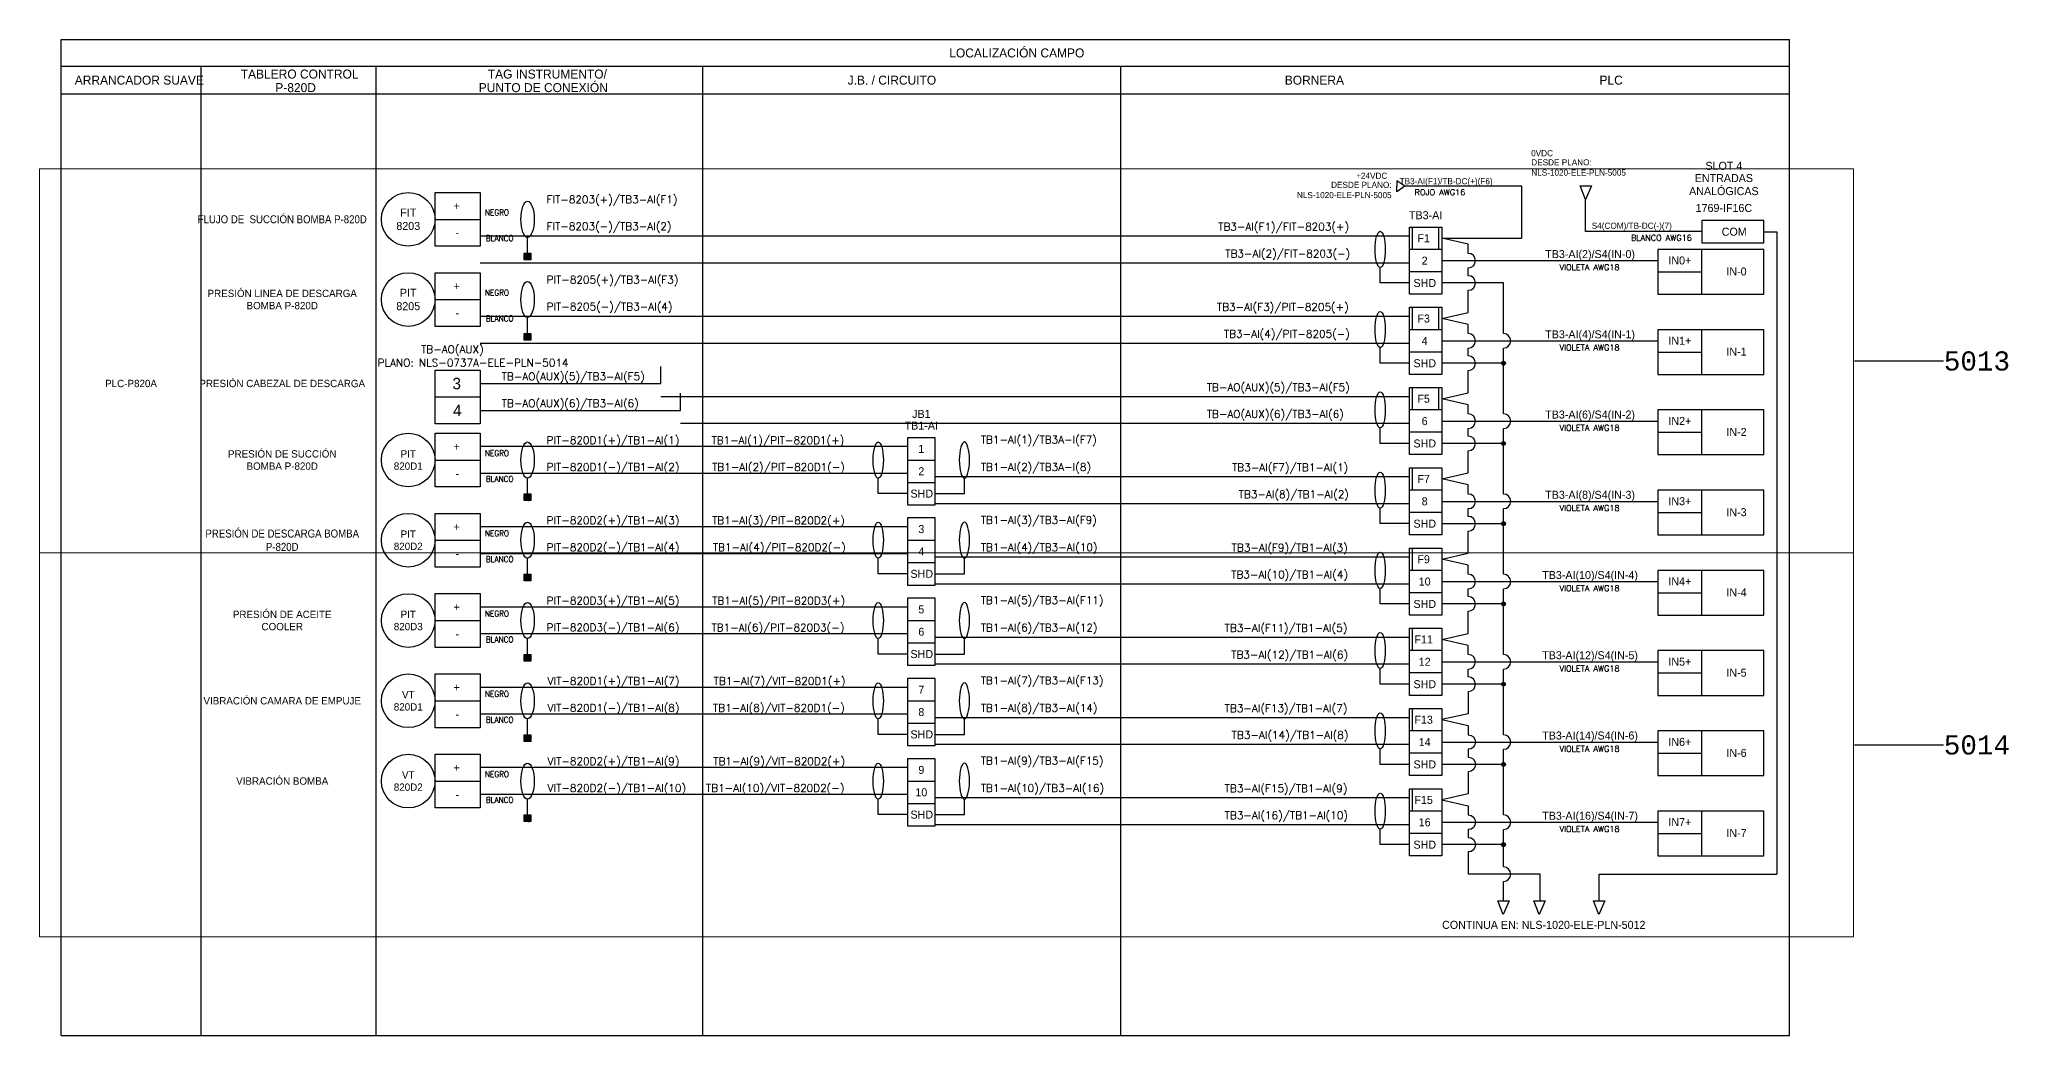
# Model space of a CAD drawing. Extents: x 3071 to 4078, y -308 to 7.
# Drawn here: x 3563 to 4078, y -282 to -22 of the extents above; entities that cross this region are included whole.
import ezdxf
from ezdxf import colors
from ezdxf.entities.mleader import LeaderData, LeaderLine
from ezdxf.enums import TextEntityAlignment as Align
from ezdxf.math import Vec2, Vec3

# ---------------------------------------------------------------- set-up
doc = ezdxf.new("R2010")
doc.units = 0
doc.header["$LTSCALE"] = 0.1
doc.header["$MEASUREMENT"] = 0
doc.layers.get('Defpoints').update_dxf_attribs({"lineweight": 0})
for name, color, linetype, lineweight in [('EL-cables', 7, 'Continuous', 20), ('EL-componentes', 7, 'Continuous', 25), ('EL-titulos 3', 7, 'Continuous', 20)]:
    doc.layers.add(name, color=color, linetype=linetype, lineweight=lineweight)
doc.styles.add('F1A', font='amir.shx')
doc.styles.add('ROMANS', font='romans.shx')
doc.styles.get("Standard").update_dxf_attribs({"font": 'monotxt.shx'})

msp = doc.modelspace()

# ---------------------------------------------------------------- hatches: boundary and pattern name
at = {"lineweight": 25, "ltscale": 88}
h = msp.add_hatch(dxfattribs=at)
h.set_pattern_fill('ANSI31', color=256, scale=0.467995)
h.set_pattern_definition([(45, (2752.959166, -923.22192), (-0.0413652925, 0.0413652925), [])])
h.paths.add_polyline_path([(3690.1, -77.69), (3690.1, -79.43), (3691.83, -79.43), (3691.83, -77.69)])
h = msp.add_hatch(dxfattribs=at)
h.set_pattern_fill('ANSI31', color=256, scale=0.467995)
h.set_pattern_definition([(45, (2752.959166, -944.185244), (-0.0413652925, 0.0413652925), [])])
h.paths.add_polyline_path([(3690.1, -98.65), (3690.1, -100.39), (3691.83, -100.39), (3691.83, -98.65)])
at = {"ltscale": 0.1}
h = msp.add_hatch(color=256, dxfattribs=at)
h.dxf.hatch_style = 1
edge = h.paths.add_edge_path()
edge.add_arc((3945.96, -106.42), 0.509, 0, 360)
h = msp.add_hatch(color=256, dxfattribs=at)
h.dxf.hatch_style = 1
edge = h.paths.add_edge_path()
edge.add_arc((3945.96, -127.38), 0.509, 0, 360)
at = {"lineweight": 25, "ltscale": 88}
h = msp.add_hatch(dxfattribs=at)
h.set_pattern_fill('ANSI31', color=256, scale=0.467995)
h.set_pattern_definition([(45, (2752.959166, -986.11189), (-0.0413652925, 0.0413652925), [])])
h.paths.add_polyline_path([(3690.1, -140.57), (3690.1, -142.32), (3691.83, -142.32), (3691.83, -140.57)])
at = {"ltscale": 0.1}
h = msp.add_hatch(color=256, dxfattribs=at)
h.dxf.hatch_style = 1
edge = h.paths.add_edge_path()
edge.add_arc((3945.96, -148.34), 0.509, 0, 360)
at = {"lineweight": 25, "ltscale": 88}
h = msp.add_hatch(dxfattribs=at)
h.set_pattern_fill('ANSI31', color=256, scale=0.467995)
h.set_pattern_definition([(45, (2752.959166, -1007.075217), (-0.0413652925, 0.0413652925), [])])
h.paths.add_polyline_path([(3690.1, -161.54), (3690.1, -163.28), (3691.83, -163.28), (3691.83, -161.54)])
at = {"ltscale": 0.1}
h = msp.add_hatch(color=256, dxfattribs=at)
h.dxf.hatch_style = 1
edge = h.paths.add_edge_path()
edge.add_arc((3945.96, -169.31), 0.509, 0, 360)
at = {"lineweight": 25, "ltscale": 88}
h = msp.add_hatch(dxfattribs=at)
h.set_pattern_fill('ANSI31', color=256, scale=0.467995)
h.set_pattern_definition([(45, (2752.959166, -1028.03854), (-0.0413652925, 0.0413652925), [])])
h.paths.add_polyline_path([(3690.1, -182.5), (3690.1, -184.24), (3691.83, -184.24), (3691.83, -182.5)])
at = {"ltscale": 0.1}
h = msp.add_hatch(color=256, dxfattribs=at)
h.dxf.hatch_style = 1
edge = h.paths.add_edge_path()
edge.add_arc((3945.96, -190.27), 0.509, 0, 360)
at = {"lineweight": 25, "ltscale": 88}
h = msp.add_hatch(dxfattribs=at)
h.set_pattern_fill('ANSI31', color=256, scale=0.467995)
h.set_pattern_definition([(45, (2752.9592, -1049.02296), (-0.0413652925, 0.0413652925), [])])
h.paths.add_polyline_path([(3690.1, -203.49), (3690.1, -205.23), (3691.83, -205.23), (3691.83, -203.49)])
at = {"ltscale": 0.1}
h = msp.add_hatch(color=256, dxfattribs=at)
h.dxf.hatch_style = 1
edge = h.paths.add_edge_path()
edge.add_arc((3945.96, -211.23), 0.509, 0, 360)
at = {"lineweight": 25, "ltscale": 88}
h = msp.add_hatch(dxfattribs=at)
h.set_pattern_fill('ANSI31', color=256, scale=0.467995)
h.set_pattern_definition([(45, (2752.9592, -1069.986285), (-0.0413652925, 0.0413652925), [])])
h.paths.add_polyline_path([(3690.1, -224.45), (3690.1, -226.19), (3691.83, -226.19), (3691.83, -224.45)])
at = {"ltscale": 0.1}
h = msp.add_hatch(color=256, dxfattribs=at)
h.dxf.hatch_style = 1
edge = h.paths.add_edge_path()
edge.add_arc((3945.96, -232.2), 0.509, 0, 360)

# ---------------------------------------------------------------- linework, layer by layer
at = {"lineweight": 25}
for p, q in [((3569.1, -21.81), (4020.65, -21.81)), ((3569.1, -282.09), (3569.1, -21.81)), ((4020.65, -282.09), (4020.65, -21.81)), ((4020.65, -28.9), (3569.1, -28.9)), ((3605.66, -282.09), (3605.66, -28.9)), ((3651.27, -28.9), (3651.27, -282.09)), ((3736.78, -282.09), (3736.78, -28.9)), ((3845.87, -28.9), (3845.87, -282.09)), ((3569.1, -36), (4020.65, -36)), ((3678.59, -61.81), (3678.59, -75.84)), ((3967.38, -72.01), (3967.38, -63.66)), ((3997.76, -72.01), (3967.38, -72.01)), ((3936.75, -75.32), (3929.85, -73.76)), ((3936.75, -77.71), (3936.75, -75.32)), ((4013.95, -72.05), (4017.4, -72.05)), ((4017.4, -72.05), (4017.4, -239.91)), ((3929.85, -79.61), (3986.28, -79.61)), ((3936.75, -83.55), (3936.75, -81.51)), ((3678.59, -82.77), (3678.59, -96.8)), ((3936.75, -93.17), (3936.75, -87.36)), ((3929.85, -94.73), (3936.75, -93.17)), ((3936.75, -96.29), (3929.85, -94.73)), ((3936.75, -98.67), (3936.75, -96.29)), ((3929.85, -100.57), (3986.28, -100.57)), ((3936.75, -104.51), (3936.75, -102.48)), ((3678.59, -108.22), (3678.59, -115.23)), ((3678.59, -115.23), (3678.59, -122.24)), ((3929.85, -121.54), (3986.28, -121.54)), ((3678.59, -124.7), (3678.59, -138.72)), ((3790.24, -131.71), (3797.44, -131.71)), ((3929.85, -142.5), (3986.28, -142.5)), ((3678.59, -145.66), (3678.59, -159.69)), ((3790.24, -152.67), (3797.44, -152.67)), ((3929.85, -163.46), (3986.28, -163.46)), ((3678.59, -166.62), (3678.59, -180.65)), ((3790.24, -173.64), (3797.44, -173.64)), ((3929.85, -184.43), (3986.28, -184.43)), ((3678.59, -187.61), (3678.59, -201.64)), ((3790.24, -194.62), (3797.44, -194.62)), ((3929.85, -205.39), (3986.28, -205.39)), ((3678.59, -208.57), (3678.59, -222.6)), ((3790.24, -215.59), (3797.44, -215.59)), ((3929.85, -226.35), (3986.28, -226.35)), ((3569.1, -282.09), (4020.65, -282.09))]:
    msp.add_line(p, q, dxfattribs=at)
at = {"lineweight": 25, "ltscale": 88}
for p, q in [((3997.81, -88.38), (3997.81, -76.69)), ((3986.28, -82.53), (3997.81, -82.53)), ((3997.81, -109.34), (3997.81, -97.65)), ((3986.28, -103.5), (3997.81, -103.5)), ((3997.81, -130.3), (3997.81, -118.61)), ((3986.28, -124.46), (3997.81, -124.46)), ((3997.81, -151.27), (3997.81, -139.58)), ((3986.28, -145.42), (3997.81, -145.42)), ((3997.81, -172.23), (3997.81, -160.54)), ((3986.28, -166.39), (3997.81, -166.39)), ((3997.81, -193.19), (3997.81, -181.5)), ((3986.28, -187.35), (3997.81, -187.35)), ((3997.81, -214.16), (3997.81, -202.47)), ((3986.28, -208.31), (3997.81, -208.31)), ((3997.81, -235.12), (3997.81, -223.43)), ((3986.28, -229.28), (3997.81, -229.28))]:
    msp.add_line(p, q, dxfattribs=at)
at = {"ltscale": 0.1}
for p, q in [((3725.78, -111.72), (3725.78, -107.24)), ((3678.59, -111.72), (3725.78, -111.72)), ((3730.95, -118.74), (3730.95, -114.25)), ((3678.59, -118.74), (3730.95, -118.74))]:
    msp.add_line(p, q, dxfattribs=at)
at = {"lineweight": 25, "ltscale": 0.1}
for p, q in [((3790.24, -128.2), (3678.59, -128.2)), ((3790.24, -135.22), (3678.59, -135.22)), ((3790.24, -149.17), (3678.59, -149.17)), ((3790.24, -156.18), (3678.59, -156.18)), ((3790.24, -170.13), (3678.59, -170.13)), ((3790.24, -177.14), (3678.59, -177.14)), ((3790.24, -191.12), (3678.59, -191.12)), ((3790.24, -198.13), (3678.59, -198.13)), ((3790.24, -212.08), (3678.59, -212.08)), ((3790.24, -219.09), (3678.59, -219.09))]:
    msp.add_line(p, q, dxfattribs=at)
at = {"lineweight": 25, "ltscale": 100}
for points in [[(3968.91, -60.05), (3967.38, -63.66), (3965.99, -60.05), (3968.91, -60.05)], [(3947.42, -246.87), (3945.89, -250.47), (3944.5, -246.87), (3947.42, -246.87)], [(3956.84, -246.87), (3955.31, -250.47), (3953.92, -246.87), (3956.84, -246.87)], [(3972.43, -246.87), (3970.9, -250.47), (3969.51, -246.87), (3972.43, -246.87)]]:
    msp.add_lwpolyline(points, dxfattribs=at)
at = {"lineweight": 25}
for points in [[(3666.79, -61.81), (3678.59, -61.81)], [(3678.59, -75.84), (3666.79, -75.84), (3666.79, -61.81)], [(3666.79, -68.82), (3678.59, -68.82)], [(3929.85, -70.84), (3929.85, -88.38), (3921.37, -88.38), (3921.37, -70.84)], [(3921.37, -70.84), (3929.85, -70.84)], [(3922.19, -76.69), (3922.19, -70.84)], [(3929.02, -76.69), (3929.02, -70.84)], [(3929.85, -76.69), (3921.37, -76.69)], [(3666.79, -82.77), (3678.59, -82.77)], [(3678.59, -96.8), (3666.79, -96.8), (3666.79, -82.77)], [(3929.85, -82.53), (3921.37, -82.53)], [(3666.79, -89.78), (3678.59, -89.78)], [(3929.85, -91.81), (3929.85, -109.34), (3921.37, -109.34), (3921.37, -91.81)], [(3921.37, -91.81), (3929.85, -91.81)], [(3922.19, -97.65), (3922.19, -91.81)], [(3929.02, -97.65), (3929.02, -91.81)], [(3929.85, -97.65), (3921.37, -97.65)], [(3929.85, -103.5), (3921.37, -103.5)], [(3666.79, -108.22), (3678.59, -108.22)], [(3678.59, -122.24), (3666.79, -122.24), (3666.79, -108.22)], [(3929.85, -112.77), (3929.85, -130.3), (3921.37, -130.3), (3921.37, -112.77)], [(3921.37, -112.77), (3929.85, -112.77)], [(3922.19, -118.61), (3922.19, -112.77)], [(3929.02, -118.61), (3929.02, -112.77)], [(3666.79, -115.23), (3678.59, -115.23)], [(3929.85, -118.61), (3921.37, -118.61)], [(3666.79, -124.7), (3678.59, -124.7)], [(3678.59, -138.72), (3666.79, -138.72), (3666.79, -124.7)], [(3929.85, -124.46), (3921.37, -124.46)], [(3666.79, -131.71), (3678.59, -131.71)], [(3929.85, -133.73), (3929.85, -151.27), (3921.37, -151.27), (3921.37, -133.73)], [(3921.37, -133.73), (3929.85, -133.73)], [(3922.19, -139.58), (3922.19, -133.73)], [(3790.24, -137.56), (3790.24, -143.4), (3797.44, -143.4), (3797.44, -137.56)], [(3929.85, -139.58), (3921.37, -139.58)], [(3666.79, -145.66), (3678.59, -145.66)], [(3678.59, -159.69), (3666.79, -159.69), (3666.79, -145.66)], [(3929.85, -145.42), (3921.37, -145.42)], [(3666.79, -152.67), (3678.59, -152.67)], [(3790.24, -158.52), (3790.24, -164.36), (3797.44, -164.36), (3797.44, -158.52)], [(3929.85, -154.7), (3929.85, -172.23), (3921.37, -172.23), (3921.37, -154.7)], [(3921.37, -154.7), (3929.85, -154.7)], [(3922.19, -160.54), (3922.19, -154.7)], [(3929.85, -160.54), (3921.37, -160.54)], [(3666.79, -166.62), (3678.59, -166.62)], [(3678.59, -180.65), (3666.79, -180.65), (3666.79, -166.62)], [(3929.85, -166.39), (3921.37, -166.39)], [(3666.79, -173.64), (3678.59, -173.64)], [(3790.24, -179.48), (3790.24, -185.33), (3797.44, -185.33), (3797.44, -179.48)], [(3929.85, -175.66), (3929.85, -193.19), (3921.37, -193.19), (3921.37, -175.66)], [(3921.37, -175.66), (3929.85, -175.66)], [(3922.19, -181.5), (3922.19, -175.66)], [(3929.85, -181.5), (3921.37, -181.5)], [(3666.79, -187.61), (3678.59, -187.61)], [(3678.59, -201.64), (3666.79, -201.64), (3666.79, -187.61)], [(3929.85, -187.35), (3921.37, -187.35)], [(3666.79, -194.62), (3678.59, -194.62)], [(3790.24, -200.47), (3790.24, -206.31), (3797.44, -206.31), (3797.44, -200.47)], [(3929.85, -196.62), (3929.85, -214.16), (3921.37, -214.16), (3921.37, -196.62)], [(3921.37, -196.62), (3929.85, -196.62)], [(3922.19, -202.47), (3922.19, -196.62)], [(3929.85, -202.47), (3921.37, -202.47)], [(3666.79, -208.57), (3678.59, -208.57)], [(3678.59, -222.6), (3666.79, -222.6), (3666.79, -208.57)], [(3929.85, -208.31), (3921.37, -208.31)], [(3666.79, -215.59), (3678.59, -215.59)], [(3929.85, -217.59), (3929.85, -235.12), (3921.37, -235.12), (3921.37, -217.59)], [(3921.37, -217.59), (3929.85, -217.59)], [(3922.19, -223.43), (3922.19, -217.59)], [(3790.24, -221.43), (3790.24, -227.28), (3797.44, -227.28), (3797.44, -221.43)], [(3929.85, -223.43), (3921.37, -223.43)], [(3929.85, -229.28), (3921.37, -229.28)]]:
    msp.add_lwpolyline(points, dxfattribs=at)
for points in [[(4013.95, -69.13), (3997.76, -69.13), (3997.76, -74.97), (4013.95, -74.97)], [(4013.95, -76.69), (3986.28, -76.69), (3986.28, -88.38), (4013.95, -88.38)], [(4013.95, -97.65), (3986.28, -97.65), (3986.28, -109.34), (4013.95, -109.34)], [(4013.95, -118.61), (3986.28, -118.61), (3986.28, -130.3), (4013.95, -130.3)], [(3797.44, -125.87), (3790.24, -125.87), (3790.24, -137.56), (3797.44, -137.56)], [(4013.95, -139.58), (3986.28, -139.58), (3986.28, -151.27), (4013.95, -151.27)], [(3797.44, -146.83), (3790.24, -146.83), (3790.24, -158.52), (3797.44, -158.52)], [(4013.95, -160.54), (3986.28, -160.54), (3986.28, -172.23), (4013.95, -172.23)], [(3797.44, -167.79), (3790.24, -167.79), (3790.24, -179.48), (3797.44, -179.48)], [(4013.95, -181.5), (3986.28, -181.5), (3986.28, -193.19), (4013.95, -193.19)], [(3797.44, -188.78), (3790.24, -188.78), (3790.24, -200.47), (3797.44, -200.47)], [(4013.95, -202.47), (3986.28, -202.47), (3986.28, -214.16), (4013.95, -214.16)], [(3797.44, -209.74), (3790.24, -209.74), (3790.24, -221.43), (3797.44, -221.43)], [(4013.95, -223.43), (3986.28, -223.43), (3986.28, -235.12), (4013.95, -235.12)]]:
    msp.add_lwpolyline(points, close=True, dxfattribs=at)
at = {"lineweight": 25, "ltscale": 0.1}
for points in [[(3678.59, -73.16), (3921.37, -73.16)], [(3678.59, -80.17), (3921.37, -80.17)], [(3678.59, -94.12), (3921.37, -94.12)], [(3678.59, -101.14), (3921.37, -101.14)], [(3725.78, -115.09), (3921.37, -115.09)], [(3730.95, -122.1), (3921.37, -122.1)], [(3797.44, -136.05), (3921.37, -136.05)], [(3797.44, -143.06), (3921.37, -143.06)], [(3797.44, -157.01), (3921.37, -157.01)], [(3797.44, -164.03), (3921.37, -164.03)], [(3797.44, -177.98), (3921.37, -177.98)], [(3797.44, -184.99), (3921.37, -184.99)], [(3797.44, -198.96), (3921.37, -198.96)], [(3797.44, -205.97), (3921.37, -205.97)], [(3797.44, -219.92), (3921.37, -219.92)], [(3797.44, -226.94), (3921.37, -226.94)], [(3955.55, -246.87), (3955.55, -239.91), (3936.75, -239.91)], [(3970.97, -246.87), (3970.97, -239.91), (4017.4, -239.91)]]:
    msp.add_lwpolyline(points, dxfattribs=at)
at = {"lineweight": 25, "ltscale": 88}
for points in [[(3690.96, -77.69), (3690.96, -73.54)], [(3921.37, -85.43), (3913.74, -85.43), (3913.74, -81.39)], [(3945.96, -98.67), (3945.96, -85.45), (3929.85, -85.45)], [(3690.96, -98.65), (3690.96, -94.51)], [(3921.37, -106.4), (3913.74, -106.4), (3913.74, -102.35)], [(3945.96, -106.42), (3945.96, -102.48)], [(3945.96, -106.42), (3945.96, -106.42), (3929.85, -106.42)], [(3945.96, -119.63), (3945.96, -106.42), (3929.85, -106.42)], [(3921.37, -127.36), (3913.74, -127.36), (3913.74, -123.31)], [(3945.96, -127.38), (3945.96, -123.44)], [(3945.96, -127.38), (3945.96, -127.38), (3929.85, -127.38)], [(3945.96, -140.6), (3945.96, -127.38), (3929.85, -127.38)], [(3690.96, -140.57), (3690.96, -136.43)], [(3790.24, -140.48), (3782.6, -140.48), (3782.6, -136.43)], [(3797.44, -140.48), (3805.09, -140.48), (3805.09, -136.43)], [(3921.37, -148.32), (3913.74, -148.32), (3913.74, -144.28)], [(3945.96, -148.34), (3945.96, -148.34), (3929.85, -148.34)], [(3945.96, -161.56), (3945.96, -148.34), (3929.85, -148.34)], [(3945.96, -148.34), (3945.96, -144.4)], [(3690.96, -161.54), (3690.96, -157.4)], [(3790.24, -161.44), (3782.6, -161.44), (3782.6, -157.4)], [(3797.44, -161.44), (3805.09, -161.44), (3805.09, -157.4)], [(3921.37, -169.29), (3913.74, -169.29), (3913.74, -165.24)], [(3945.96, -169.31), (3945.96, -169.31), (3929.85, -169.31)], [(3945.96, -182.52), (3945.96, -169.31), (3929.85, -169.31)], [(3945.96, -169.31), (3945.96, -165.37)], [(3690.96, -182.5), (3690.96, -178.36)], [(3790.24, -182.41), (3782.6, -182.41), (3782.6, -178.36)], [(3797.44, -182.41), (3805.09, -182.41), (3805.09, -178.36)], [(3921.37, -190.25), (3913.74, -190.25), (3913.74, -186.2)], [(3945.96, -190.27), (3945.96, -190.27), (3929.85, -190.27)], [(3945.96, -203.49), (3945.96, -190.27), (3929.85, -190.27)], [(3945.96, -190.27), (3945.96, -186.33)], [(3690.96, -203.49), (3690.96, -199.34)], [(3790.24, -203.39), (3782.6, -203.39), (3782.6, -199.34)], [(3797.44, -203.39), (3805.09, -203.39), (3805.09, -199.34)], [(3921.37, -211.23), (3913.74, -211.23), (3913.74, -207.19)], [(3945.96, -211.23), (3945.96, -207.29)], [(3945.96, -211.23), (3945.96, -211.23), (3929.85, -211.23)], [(3945.96, -224.45), (3945.96, -211.23), (3929.85, -211.23)], [(3690.96, -224.45), (3690.96, -220.31)], [(3790.24, -224.35), (3782.6, -224.35), (3782.6, -220.31)], [(3797.44, -224.35), (3805.09, -224.35), (3805.09, -220.31)], [(3921.37, -232.2), (3913.74, -232.2), (3913.74, -228.15)], [(3945.96, -238.01), (3945.96, -228.26)], [(3945.96, -232.2), (3945.96, -232.2), (3929.85, -232.2)], [(3945.96, -246.87), (3945.96, -241.81)]]:
    msp.add_lwpolyline(points, dxfattribs=at)
for points in [[(3690.1, -77.69), (3691.83, -77.69), (3691.83, -79.43), (3690.1, -79.43)], [(3690.1, -98.65), (3691.83, -98.65), (3691.83, -100.39), (3690.1, -100.39)], [(3690.1, -140.57), (3691.83, -140.57), (3691.83, -142.32), (3690.1, -142.32)], [(3690.1, -161.54), (3691.83, -161.54), (3691.83, -163.28), (3690.1, -163.28)], [(3690.1, -182.5), (3691.83, -182.5), (3691.83, -184.24), (3690.1, -184.24)], [(3690.1, -203.49), (3691.83, -203.49), (3691.83, -205.23), (3690.1, -205.23)], [(3690.1, -224.45), (3691.83, -224.45), (3691.83, -226.19), (3690.1, -226.19)]]:
    msp.add_lwpolyline(points, close=True, dxfattribs=at)
at = {"lineweight": 25}
for points in [[(3936.75, -129.29, 1), (3936.75, -125.48), (3936.75, -123.44, 1), (3936.75, -119.63), (3936.75, -117.25), (3929.85, -115.69), (3936.75, -114.13), (3936.75, -108.32)], [(3936.75, -150.25, 1), (3936.75, -146.44), (3936.75, -144.4, 1), (3936.75, -140.6), (3936.75, -138.21), (3929.85, -136.65), (3936.75, -135.09), (3936.75, -129.29)], [(3936.75, -171.21, 1), (3936.75, -167.4), (3936.75, -165.37, 1), (3936.75, -161.56), (3936.75, -159.18), (3929.85, -157.62), (3936.75, -156.06), (3936.75, -150.25)], [(3936.75, -192.18, 1), (3936.75, -188.37), (3936.75, -186.33, 1), (3936.75, -182.52), (3936.75, -180.14), (3929.85, -178.58), (3936.75, -177.02), (3936.75, -171.21)], [(3936.75, -192.18), (3936.75, -197.98), (3929.85, -199.54), (3936.75, -201.1), (3936.75, -203.49, -1), (3936.75, -207.29), (3936.75, -209.33, -1), (3936.75, -213.14), (3936.75, -218.95), (3929.85, -220.51)], [(3929.85, -220.51), (3936.75, -222.07), (3936.75, -224.45, -1), (3936.75, -228.26), (3936.75, -230.29, -1), (3936.75, -234.1), (3936.75, -239.91)]]:
    msp.add_lwpolyline(points, format="xyb", dxfattribs=at)
for centre in [(3659.78, -68.82), (3659.78, -89.78), (3659.78, -131.71), (3659.78, -152.67), (3659.78, -173.64), (3659.78, -194.62), (3659.78, -215.59)]:
    msp.add_circle(centre, 7.01, dxfattribs=at)
at = {"ltscale": 0.1}
for centre in [(3945.96, -106.42), (3945.96, -127.38), (3945.96, -148.34), (3945.96, -169.31), (3945.96, -190.27), (3945.96, -211.23), (3945.96, -232.2)]:
    msp.add_circle(centre, 0.509, dxfattribs=at)
at = {"lineweight": 25}
for centre in [(3936.75, -79.61), (3936.75, -85.45), (3936.75, -100.57), (3945.96, -100.57), (3936.75, -106.42), (3945.96, -121.54), (3945.96, -142.5), (3945.96, -163.46), (3945.96, -184.43), (3945.96, -205.39), (3945.96, -226.35), (3945.96, -239.91)]:
    msp.add_arc(centre, 1.9, 270, 90, dxfattribs=at)
at = {"lineweight": 25, "ltscale": 50}
for centre, ratio in [((3690.96, -68.82), 0.369403), ((3913.74, -76.67), 0.281569), ((3690.96, -89.78), 0.369403), ((3913.74, -97.63), 0.281569), ((3913.74, -118.59), 0.281569), ((3690.96, -131.71), 0.369403), ((3782.6, -131.71), 0.281569), ((3913.74, -139.56), 0.281569), ((3690.96, -152.67), 0.369403), ((3782.6, -152.67), 0.281569), ((3913.74, -160.52), 0.281569), ((3690.96, -173.64), 0.369403), ((3782.6, -173.64), 0.281569), ((3913.74, -181.48), 0.281569), ((3690.96, -194.62), 0.369403), ((3782.6, -194.62), 0.281569), ((3913.74, -202.47), 0.281569), ((3690.96, -215.59), 0.369403), ((3782.6, -215.59), 0.281569), ((3913.74, -223.43), 0.281569)]:
    msp.add_ellipse(centre, major_axis=(0, -4.72), ratio=ratio, dxfattribs=at)
at = {"lineweight": 25, "ltscale": 50, "extrusion": (0, 0, -1)}
for centre in [(3805.09, -131.71), (3805.09, -152.67), (3805.09, -173.64), (3805.09, -194.62), (3805.09, -215.59)]:
    msp.add_ellipse(centre, major_axis=(0, -4.72), ratio=0.281569, dxfattribs=at)
at = {"layer": 'Defpoints', "color": 6, "ltscale": 0.1}
msp.add_lwpolyline([(3563.4, -55.66), (4037.45, -55.66), (4037.45, -155.98), (3563.4, -155.98)], close=True, dxfattribs=at)
at = {"layer": 'Defpoints', "color": 1, "ltscale": 0.1}
msp.add_lwpolyline([(3563.4, -155.98), (4037.45, -155.98), (4037.45, -256.3), (3563.4, -256.3)], close=True, dxfattribs=at)
at = {"layer": 'EL-cables', "lineweight": 25}
msp.add_lwpolyline([(3929.85, -73.76), (3950.74, -73.76), (3950.74, -60.17), (3920.15, -60.17), (3918.12, -61.62), (3918.12, -60.18)], dxfattribs=at)
at = {"layer": 'EL-componentes', "lineweight": 25}
msp.add_lwpolyline([(3920.15, -60.17), (3918.12, -58.72), (3918.12, -60.16)], dxfattribs=at)

# ---------------------------------------------------------------- texts
at = {"lineweight": 25, "style": 'F1A'}
for s, height, p in [('LOCALIZACIÓN CAMPO', 2.34, (3818.79, -25.35)), ('TABLERO CONTROL', 2.34, (3631.4, -30.86)), ('TAG INSTRUMENTO/', 2.34, (3696.12, -30.86)), ('ARRANCADOR SUAVE', 2.34, (3589.51, -32.45)), ('P-820D', 2.34, (3630.35, -34.41)), ('PUNTO DE CONEXIÓN', 2.34, (3695.07, -34.41)), ('J.B. / CIRCUITO', 2.34, (3786.16, -32.45)), ('BORNERA', 2.34, (3896.55, -32.45)), ('PLC', 2.34, (3974.08, -32.45)), ('SLOT 4', 2.091, (4003.54, -54.84)), ('ANALÓGICAS', 2.091, (4003.54, -61.45)), ('ENTRADAS', 2.091, (4003.54, -58.04)), ('+', 2.09, (3672.45, -65.31)), ('TB3-AI', 2.091, (3925.61, -67.74)), ('1769-IF16C', 2.091, (4003.54, -65.85)), ('COM', 2.091, (4006.24, -72.05)), ('-', 2.09, (3672.61, -72.33)), ('F1', 2.091, (3925.09, -73.76)), ('TB3-AI(2)/S4(IN-0)', 2.0907, (3968.58, -77.9)), ('2', 2.09, (3925.36, -79.61)), ('IN0+', 2.091, (3992.03, -79.57)), ('IN-0', 2.091, (4006.84, -82.44)), ('+', 2.09, (3672.45, -86.28)), ('SHD', 2.091, (3925.39, -85.45)), ('-', 2.09, (3672.61, -93.29)), ('F3', 2.091, (3925.09, -94.73)), ('TB3-AI(4)/S4(IN-1)', 2.0907, (3968.58, -98.86)), ('4', 2.09, (3925.36, -100.57)), ('IN1+', 2.091, (3992.03, -100.54)), ('IN-1', 2.091, (4006.84, -103.4)), ('SHD', 2.091, (3925.39, -106.42)), ('3', 3, (3672.45, -111.72)), ('4', 3, (3672.61, -118.74)), ('F5', 2.091, (3925.09, -115.69)), ('TB1-AI', 2.091, (3793.84, -122.7)), ('JB1', 2.091, (3793.84, -119.66)), ('6', 2.09, (3925.36, -121.54)), ('TB3-AI(6)/S4(IN-2)', 2.0907, (3968.58, -119.82)), ('IN2+', 2.091, (3992.03, -121.5)), ('IN-2', 2.091, (4006.84, -124.37)), ('+', 2.09, (3672.45, -128.2)), ('1', 2.09, (3793.84, -128.79)), ('SHD', 2.091, (3925.39, -127.38)), ('2', 2.09, (3793.84, -134.63)), ('-', 2.09, (3672.61, -135.22)), ('F7', 2.091, (3925.09, -136.65)), ('SHD', 2.091, (3793.96, -140.48)), ('8', 2.09, (3925.36, -142.5)), ('TB3-AI(8)/S4(IN-3)', 2.0907, (3968.58, -140.79)), ('IN3+', 2.091, (3992.03, -142.46)), ('+', 2.09, (3672.45, -149.17)), ('3', 2.09, (3793.84, -149.75)), ('SHD', 2.091, (3925.39, -148.34)), ('IN-3', 2.091, (4006.84, -145.33)), ('-', 2.09, (3672.61, -156.18)), ('4', 2.09, (3793.84, -155.6)), ('F9', 2.091, (3925.09, -157.62)), ('SHD', 2.091, (3793.96, -161.44)), ('10', 2.091, (3925.36, -163.46)), ('TB3-AI(10)/S4(IN-4)', 2.0907, (3968.58, -161.75)), ('IN4+', 2.091, (3992.03, -163.43)), ('+', 2.09, (3672.45, -170.13)), ('5', 2.09, (3793.84, -170.72)), ('SHD', 2.091, (3925.39, -169.31)), ('IN-4', 2.091, (4006.84, -166.29)), ('-', 2.09, (3672.61, -177.14)), ('6', 2.09, (3793.84, -176.56)), ('F11', 2.091, (3925.09, -178.58)), ('SHD', 2.091, (3793.96, -182.41)), ('12', 2.091, (3925.36, -184.43)), ('TB3-AI(12)/S4(IN-5)', 2.0907, (3968.58, -182.71)), ('IN5+', 2.091, (3992.03, -184.39)), ('SHD', 2.091, (3925.39, -190.27)), ('IN-5', 2.091, (4006.84, -187.26)), ('+', 2.09, (3672.45, -191.12)), ('7', 2.09, (3793.84, -191.7)), ('-', 2.09, (3672.61, -198.13)), ('8', 2.09, (3793.84, -197.54)), ('F13', 2.091, (3925.09, -199.54)), ('SHD', 2.091, (3793.96, -203.39)), ('14', 2.091, (3925.36, -205.39)), ('TB3-AI(14)/S4(IN-6)', 2.0907, (3968.58, -203.68)), ('IN6+', 2.091, (3992.03, -205.35)), ('SHD', 2.091, (3925.39, -211.23)), ('IN-6', 2.091, (4006.84, -208.22)), ('+', 2.09, (3672.45, -212.08)), ('9', 2.09, (3793.84, -212.66)), ('-', 2.09, (3672.61, -219.09)), ('10', 2.091, (3793.84, -218.51)), ('F15', 2.091, (3925.09, -220.51)), ('SHD', 2.091, (3793.96, -224.35)), ('16', 2.091, (3925.36, -226.35)), ('TB3-AI(16)/S4(IN-7)', 2.0907, (3968.58, -224.64)), ('IN7+', 2.091, (3992.03, -226.32)), ('SHD', 2.091, (3925.39, -232.2)), ('IN-7', 2.091, (4006.84, -229.18)), ('CONTINUA EN: NLS-1020-ELE-PLN-5012', 2.0907, (3956.48, -253.15))]:
    msp.add_text(s, height=height, dxfattribs=at).set_placement(p, align=Align.MIDDLE_CENTER)
at = {"lineweight": 25, "style": 'ROMANS'}
for s, height, p in [('ROJO AWG16', 1.544, (3922.73, -62.53)), ('FIT-8203(+)/TB3-AI(F1)', 2, (3695.91, -64.63)), ('FIT-8203(-)/TB3-AI(2)', 2, (3695.91, -71.65)), ('TB3-AI(F1)/FIT-8203(+)', 2, (3871.41, -71.76)), ('TB3-AI(2)/FIT-8203(-)', 2, (3873.25, -78.77)), ('BLANCO AWG16', 1.5444, (3979.27, -74.42)), ('VIOLETA AWG18', 1.5444, (3960.58, -82.13)), ('PIT-8205(+)/TB3-AI(F3)', 2, (3695.91, -85.6)), ('PIT-8205(-)/TB3-AI(4)', 2, (3695.91, -92.61)), ('TB3-AI(F3)/PIT-8205(+)', 2, (3871.06, -92.72)), ('TB3-AI(4)/PIT-8205(-)', 2, (3872.9, -99.74)), ('TB-AO(AUX)', 2, (3663.13, -103.79)), ('VIOLETA AWG18', 1.5444, (3960.58, -103.1)), ('PLANO: NLS-0737A-ELE-PLN-5014', 2, (3651.77, -107.3)), ('TB-AO(AUX)(5)/TB3-AI(F5)', 2, (3684.19, -110.88)), ('TB-AO(AUX)(5)/TB3-AI(F5)', 2, (3868.42, -113.69)), ('TB-AO(AUX)(6)/TB3-AI(6)', 2, (3684.19, -117.9)), ('TB-AO(AUX)(6)/TB3-AI(6)', 2, (3868.42, -120.7)), ('VIOLETA AWG18', 1.5444, (3960.58, -124.06)), ('PIT-820D1(+)/TB1-AI(1)', 2, (3695.91, -127.52)), ('TB1-AI(1)/PIT-820D1(+)', 2, (3739, -127.53)), ('TB1-AI(1)/TB3A-I(F7)', 2, (3809.37, -127.4)), ('PIT-820D1(-)/TB1-AI(2)', 2, (3695.91, -134.54)), ('TB1-AI(2)/PIT-820D1(-)', 2, (3739.17, -134.55)), ('TB1-AI(2)/TB3A-I(8)', 2, (3809.37, -134.55)), ('TB3-AI(F7)/TB1-AI(1)', 2, (3875.04, -134.65)), ('TB3-AI(8)/TB1-AI(2)', 2, (3876.77, -141.65)), ('VIOLETA AWG18', 1.5444, (3960.58, -145.02)), ('PIT-820D2(+)/TB1-AI(3)', 2, (3695.91, -148.49)), ('TB1-AI(3)/PIT-820D2(+)', 2, (3739.17, -148.5)), ('TB1-AI(3)/TB3-AI(F9)', 2, (3809.37, -148.37)), ('PIT-820D2(-)/TB1-AI(4)', 2, (3695.91, -155.5)), ('TB1-AI(4)/PIT-820D2(-)', 2, (3739.36, -155.51)), ('TB1-AI(4)/TB3-AI(10)', 2, (3809.37, -155.52)), ('TB3-AI(F9)/TB1-AI(3)', 2, (3874.93, -155.61)), ('TB3-AI(10)/TB1-AI(4)', 2, (3874.81, -162.62)), ('VIOLETA AWG18', 1.5444, (3960.58, -165.99)), ('PIT-820D3(+)/TB1-AI(5)', 2, (3695.91, -169.45)), ('TB1-AI(5)/PIT-820D3(+)', 2, (3739.19, -169.46)), ('TB1-AI(5)/TB3-AI(F11)', 2, (3809.37, -169.33)), ('PIT-820D3(-)/TB1-AI(6)', 2, (3695.91, -176.46)), ('TB1-AI(6)/PIT-820D3(-)', 2, (3739.01, -176.47)), ('TB1-AI(6)/TB3-AI(12)', 2, (3809.37, -176.48)), ('TB3-AI(F11)/TB1-AI(5)', 2, (3873.09, -176.58)), ('TB3-AI(12)/TB1-AI(6)', 2, (3874.81, -183.58)), ('VIT-820D1(+)/TB1-AI(7)', 2, (3696.19, -190.43)), ('TB1-AI(7)/VIT-820D1(+)', 2, (3739.58, -190.45)), ('TB1-AI(7)/TB3-AI(F13)', 2, (3809.37, -190.31)), ('VIOLETA AWG18', 1.5444, (3960.58, -186.95)), ('VIT-820D1(-)/TB1-AI(8)', 2, (3696.19, -197.45)), ('TB1-AI(8)/VIT-820D1(-)', 2, (3739.39, -197.46)), ('TB1-AI(8)/TB3-AI(14)', 2, (3809.37, -197.46)), ('TB3-AI(F13)/TB1-AI(7)', 2, (3873.09, -197.56)), ('TB3-AI(14)/TB1-AI(8)', 2, (3874.93, -204.56)), ('VIT-820D2(+)/TB1-AI(9)', 2, (3696.19, -211.4)), ('TB1-AI(9)/VIT-820D2(+)', 2, (3739.46, -211.41)), ('TB1-AI(9)/TB3-AI(F15)', 2, (3809.37, -211.28)), ('VIOLETA AWG18', 1.5444, (3960.58, -207.91)), ('VIT-820D2(-)/TB1-AI(10)', 2, (3696.19, -218.41)), ('TB1-AI(10)/VIT-820D2(-)', 2, (3737.57, -218.42)), ('TB1-AI(10)/TB3-AI(16)', 2, (3809.37, -218.43)), ('TB3-AI(F15)/TB1-AI(9)', 2, (3873.09, -218.52)), ('TB3-AI(16)/TB1-AI(10)', 2, (3873.09, -225.53)), ('VIOLETA AWG18', 1.5444, (3960.58, -228.88))]:
    msp.add_text(s, height=height, dxfattribs=at).set_placement(p)
at = {"lineweight": 25, "style": 'ROMANS', "width": 0.9}
for s, p in [('NEGRO', (3686.09, -67.79)), ('BLANCO', (3687.27, -74.54)), ('NEGRO', (3686.09, -88.75)), ('BLANCO', (3687.27, -95.5)), ('NEGRO', (3686.09, -130.68)), ('BLANCO', (3687.27, -137.43)), ('NEGRO', (3686.09, -151.64)), ('BLANCO', (3687.27, -158.39)), ('NEGRO', (3686.09, -172.61)), ('BLANCO', (3687.27, -179.36)), ('NEGRO', (3686.09, -193.59)), ('BLANCO', (3687.27, -200.34)), ('NEGRO', (3686.09, -214.55)), ('BLANCO', (3687.27, -221.3))]:
    msp.add_text(s, height=1.544, dxfattribs=at).set_placement(p, align=Align.RIGHT)
at = {"lineweight": 25, "ltscale": 0.1, "attachment_point": 5, "style": 'F1A'}
for s, insert, char_height, width in [('FIT^J8203', (3659.78, -68.82), 2.091, 16.8562), ('{\\W0.9;FLUJO DE  SUCCIÓN BOMBA P-820D}', (3626.85, -68.82), 2.0907, 43.3753), ('{\\fAller|b0|i0|c0|p0;\\H0.91667x;PRESIÓN LINEA DE DESCARGA BOMBA P-820D}', (3626.85, -89.78), 2.0907, 43.3753), ('PIT\\P8205', (3659.78, -89.78), 2.091, 16.8562), ('{\\fAller|b0|i0|c0|p0;\\H0.91667x;PLC-P820A}', (3587.35, -111.72), 2.0907, 16.6305), ('{\\fAller|b0|i0|c0|p0;\\H0.91667x;\\C256;PRESIÓN CABEZAL DE DESCARGA}', (3626.85, -111.72), 2.0907, 43.3753), ('{\\fAller|b0|i0|c0|p0;\\H0.91667x;PRESIÓN DE SUCCIÓN \\PBOMBA P-820D}', (3626.85, -131.71), 2.0907, 43.3753), ('{\\fAller|b0|i0|c0|p0;\\H0.91667x;PIT\\P820D1}', (3659.78, -131.71), 2.0907, 16.8562), ('{\\W0.9;PRESIÓN DE DESCARGA BOMBA P-820D}', (3626.85, -152.67), 2.0907, 43.3753), ('{\\fAller|b0|i0|c0|p0;\\H0.91667x;PIT\\P820D2}', (3659.78, -152.67), 2.0907, 11.1693), ('{\\fAller|b0|i0|c0|p0;\\H0.91667x;\\C256;PRESIÓN DE ACEITE \\PCOOLER}', (3626.85, -173.64), 2.0907, 43.3753), ('{\\fAller|b0|i0|c0|p0;\\H0.91667x;PIT\\P820D3}', (3659.78, -173.64), 2.0907, 16.8562), ('{\\fAller|b0|i0|c0|p0;\\H0.91667x;\\C256;VIBRACIÓN CAMARA DE EMPUJE}', (3626.85, -194.62), 2.0907, 43.3753), ('{\\fAller|b0|i0|c0|p0;\\H0.91667x;VT\\P820D1}', (3659.78, -194.62), 2.0907, 16.8562), ('{\\fAller|b0|i0|c0|p0;\\H0.91667x;\\C256;VIBRACIÓN BOMBA}', (3626.85, -215.59), 2.0907, 43.3753), ('{\\fAller|b0|i0|c0|p0;\\H0.91667x;VT\\P820D2}', (3659.78, -215.59), 2.0907, 16.8562)]:
    msp.add_mtext(s, dxfattribs=dict(at, insert=insert, char_height=char_height, width=width))
at = {"layer": 'EL-titulos 3', "lineweight": 25, "style": 'F1A'}
for s, p in [('0VDC', (3953.18, -52.34)), ('+24VDC', (3907.45, -58.23)), ('TB3-AI(F1)/TB-DC(+)(F6)', (3918.82, -59.66)), ('S4(COM)/TB-DC(-)(7)', (3969.02, -71.29))]:
    msp.add_text(s, height=1.6, dxfattribs=at).set_placement(p)
at = {"layer": 'EL-titulos 3', "lineweight": 25, "char_height": 1.6, "width": 36.4521, "attachment_point": 1, "style": 'F1A'}
for s, insert in [('\\pxql;DESDE PLANO: NLS-1020-ELE-PLN-5005 ', (3953.21, -53.13)), ('\\pxqr;DESDE PLANO: NLS-1020-ELE-PLN-5005 ', (3880.27, -59.02))]:
    msp.add_mtext(s, dxfattribs=dict(at, insert=insert))

# ---------------------------------------------------------------- leaders
at = {"layer": 'Defpoints', "color": 6, "ltscale": 0.1}
ml = msp.add_multileader_mtext('Standard', dxfattribs=at)
ml.set_content('5013', color=6)
ml.set_leader_properties()
ml.build(insert=Vec2(0, 0))
ml.multileader.update_dxf_attribs({"text_right_attachment_type": 6, "dogleg_length": 0.36, "arrow_head_size": 0.18})
ctx = ml.context
ctx.base_point, ctx.char_height, ctx.arrow_head_size, ctx.landing_gap_size, ctx.plane_origin = Vec3(4060.91, -105.82), 5, 0.18, 0.09, Vec3(4037.45, -105.82)
ctx.right_attachment = 6
notes = []
notes.append((ctx, [(0, (1, 1, 0), (4060.55, -105.82), (1, 0), 0.36, [(0, [(4037.45, -105.82)], 0, [])])]))
ctx.mtext.insert, ctx.mtext.flow_direction = Vec3(4061, -103.32), 5
at = {"layer": 'Defpoints', "color": 1, "ltscale": 0.1}
ml = msp.add_multileader_mtext('Standard', dxfattribs=at)
ml.set_content('5014', color=1)
ml.set_leader_properties()
ml.build(insert=Vec2(0, 0))
ml.multileader.update_dxf_attribs({"text_right_attachment_type": 6, "dogleg_length": 0.36, "arrow_head_size": 0.18})
ctx = ml.context
ctx.base_point, ctx.char_height, ctx.arrow_head_size, ctx.landing_gap_size, ctx.plane_origin = Vec3(4060.91, -206.14), 5, 0.18, 0.09, Vec3(4037.45, -206.14)
ctx.right_attachment = 6
notes.append((ctx, [(0, (1, 1, 0), (4060.55, -206.14), (1, 0), 0.36, [(0, [(4037.45, -206.14)], 0, [])])]))
ctx.mtext.insert, ctx.mtext.flow_direction = Vec3(4061, -203.64), 5
for ctx, leaders in notes:
    for number, flags, end, landing, length, lines in leaders:
        leader = LeaderData()
        leader.index, (leader.has_last_leader_line, leader.has_dogleg_vector, leader.attachment_direction) = number, flags
        leader.last_leader_point, leader.dogleg_vector, leader.dogleg_length = Vec3(end), Vec3(landing), length
        for number, points, colour, breaks in lines:
            line = LeaderLine()
            line.index, line.vertices, line.color, line.breaks = number, Vec3.list(points), colors.encode_raw_color(colour), breaks
            leader.lines.append(line)
        ctx.leaders.append(leader)

doc.saveas('drawing.dxf')
